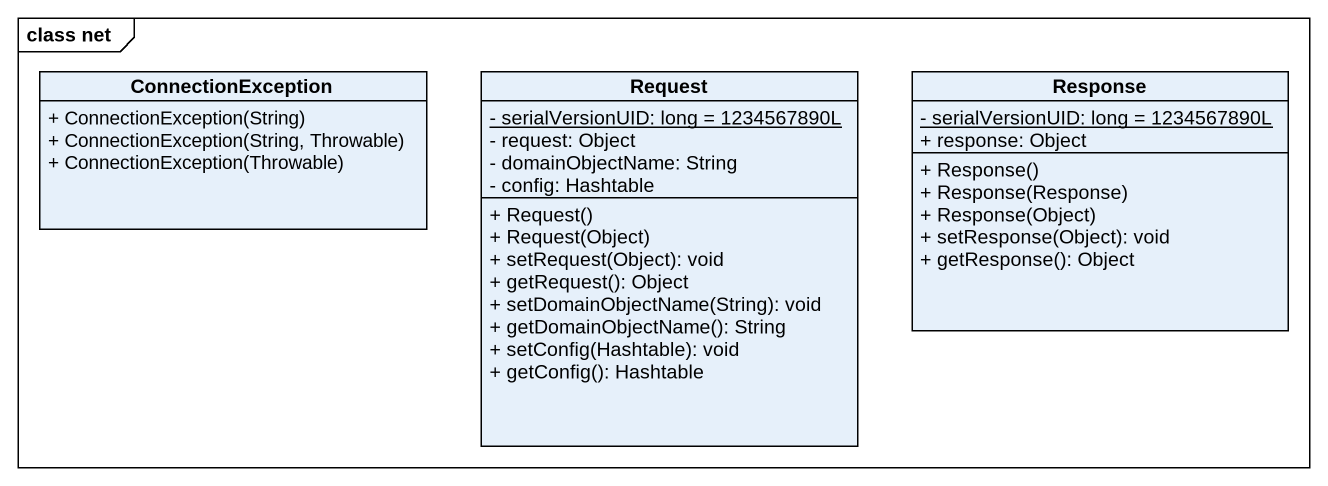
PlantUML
@startuml
mainframe class net
hide circle
hide empty members
skinparam classAttributeIconSize 0
class ConnectionException {
  + ConnectionException(String)
  + ConnectionException(String, Throwable)
  + ConnectionException(Throwable)
}
class Request {
  {static} - serialVersionUID: long = 1234567890L
  - request: Object
  - domainObjectName: String
  - config: Hashtable
  + Request()
  + Request(Object)
  + setRequest(Object): void
  + getRequest(): Object
  + setDomainObjectName(String): void
  + getDomainObjectName(): String
  + setConfig(Hashtable): void
  + getConfig(): Hashtable
}
class Response {
  {static} - serialVersionUID: long = 1234567890L
  + response: Object
  + Response()
  + Response(Response)
  + Response(Object)
  + setResponse(Object): void
  + getResponse(): Object
}
@enduml
